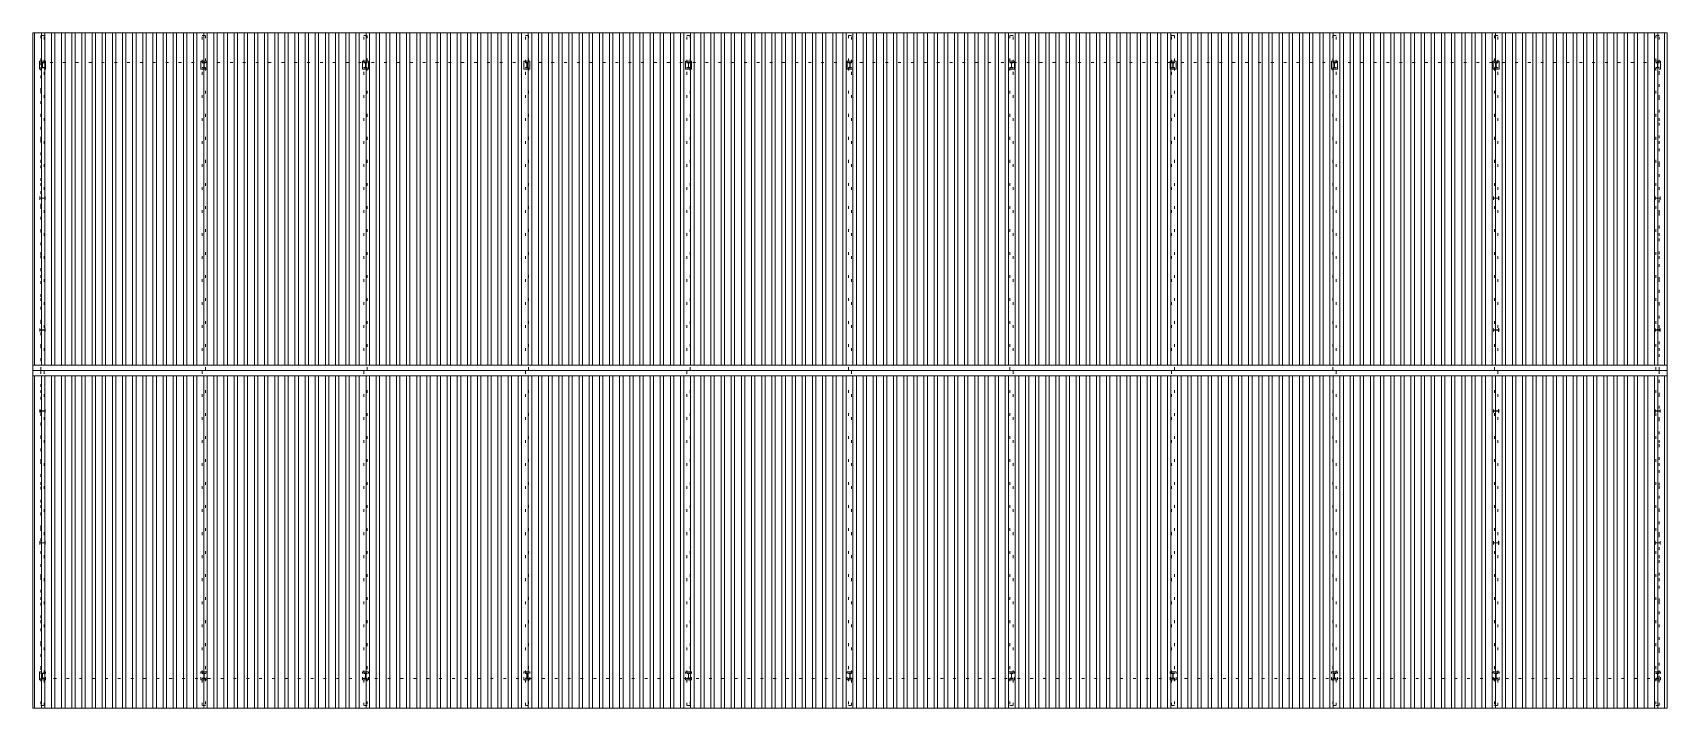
# Model space of a CAD drawing. Header units: inches. Extents: x 1286 to 7442, y -84 to 3420.
# Drawn here: x 2445.8 to 2506.2, y 223.1 to 248 of the extents above; entities that cross this region are included whole.
import ezdxf

# ---------------------------------------------------------------- set-up
doc = ezdxf.new("R2010")
doc.units = ezdxf.units.IN
doc.header["$LTSCALE"] = 3
doc.header["$MEASUREMENT"] = 0
doc.linetypes.add('DASHED', pattern=[0.75, 0.5, -0.25])
doc.linetypes.add('DOT', pattern=[0.25, 0, -0.25])
for name, color, linetype, lineweight in [('ARQ_AÇO', 4, 'Continuous', 5), ('ARQ_PROJEÇÃO', 8, 'DASHED', 5), ('ARQ_VISTA', 2, 'Continuous', 5)]:
    doc.layers.add(name, color=color, linetype=linetype, lineweight=lineweight)

msp = doc.modelspace()

# ---------------------------------------------------------------- hatches: boundary and pattern name
at = {"layer": 'ARQ_VISTA'}
h = msp.add_hatch(dxfattribs=at)
h.set_pattern_fill('ANSI32', color=256, angle=45)
h.paths.add_polyline_path([(2506.225, 235.334), (2445.805, 235.334), (2445.805, 223.059), (2506.225, 223.059)])
h.paths.add_polyline_path([(2506.225, 248.009), (2445.805, 248.009), (2445.805, 235.734), (2506.225, 235.734)])

# ---------------------------------------------------------------- linework, layer by layer
at = {"layer": 'ARQ_AÇO', "color": 8, "linetype": 'Continuous'}
for p, q in [((2446.225, 246.909), (2446.105, 246.909)), ((2446.105, 246.909), (2446.105, 246.899)), ((2446.105, 246.899), (2446.163, 246.899)), ((2446.163, 246.719), (2446.105, 246.719)), ((2446.105, 246.719), (2446.105, 246.709)), ((2446.105, 246.709), (2446.225, 246.709)), ((2446.163, 246.899), (2446.163, 246.719)), ((2446.168, 246.899), (2446.225, 246.899)), ((2446.168, 246.719), (2446.168, 246.899)), ((2446.225, 246.719), (2446.168, 246.719)), ((2446.225, 246.899), (2446.225, 246.909)), ((2446.225, 246.709), (2446.225, 246.719)), ((2452.195, 246.909), (2452.075, 246.909)), ((2452.075, 246.909), (2452.075, 246.899)), ((2452.075, 246.899), (2452.133, 246.899)), ((2452.133, 246.719), (2452.075, 246.719)), ((2452.075, 246.719), (2452.075, 246.709)), ((2452.075, 246.709), (2452.195, 246.709)), ((2452.133, 246.899), (2452.133, 246.719)), ((2452.138, 246.899), (2452.195, 246.899)), ((2452.138, 246.719), (2452.138, 246.899)), ((2452.195, 246.719), (2452.138, 246.719)), ((2452.195, 246.899), (2452.195, 246.909)), ((2452.195, 246.709), (2452.195, 246.719)), ((2458.165, 246.909), (2458.045, 246.909)), ((2458.045, 246.909), (2458.045, 246.899)), ((2458.045, 246.899), (2458.103, 246.899)), ((2458.103, 246.719), (2458.045, 246.719)), ((2458.045, 246.719), (2458.045, 246.709)), ((2458.045, 246.709), (2458.165, 246.709)), ((2458.103, 246.899), (2458.103, 246.719)), ((2458.108, 246.899), (2458.165, 246.899)), ((2458.108, 246.719), (2458.108, 246.899)), ((2458.165, 246.719), (2458.108, 246.719)), ((2458.165, 246.899), (2458.165, 246.909)), ((2458.165, 246.709), (2458.165, 246.719)), ((2464.135, 246.909), (2464.015, 246.909)), ((2464.015, 246.909), (2464.015, 246.899)), ((2464.015, 246.899), (2464.073, 246.899)), ((2464.073, 246.719), (2464.015, 246.719)), ((2464.015, 246.719), (2464.015, 246.709)), ((2464.015, 246.709), (2464.135, 246.709)), ((2464.073, 246.899), (2464.073, 246.719)), ((2464.078, 246.899), (2464.135, 246.899)), ((2464.078, 246.719), (2464.078, 246.899)), ((2464.135, 246.719), (2464.078, 246.719)), ((2464.135, 246.899), (2464.135, 246.909)), ((2464.135, 246.709), (2464.135, 246.719)), ((2470.105, 246.909), (2469.985, 246.909)), ((2469.985, 246.909), (2469.985, 246.899)), ((2469.985, 246.899), (2470.043, 246.899)), ((2470.043, 246.719), (2469.985, 246.719)), ((2469.985, 246.719), (2469.985, 246.709)), ((2469.985, 246.709), (2470.105, 246.709)), ((2470.043, 246.899), (2470.043, 246.719)), ((2470.048, 246.899), (2470.105, 246.899)), ((2470.048, 246.719), (2470.048, 246.899)), ((2470.105, 246.719), (2470.048, 246.719)), ((2470.105, 246.899), (2470.105, 246.909)), ((2470.105, 246.709), (2470.105, 246.719)), ((2476.075, 246.909), (2475.955, 246.909)), ((2475.955, 246.909), (2475.955, 246.899)), ((2475.955, 246.899), (2476.013, 246.899)), ((2476.013, 246.719), (2475.955, 246.719)), ((2475.955, 246.719), (2475.955, 246.709)), ((2475.955, 246.709), (2476.075, 246.709)), ((2476.013, 246.899), (2476.013, 246.719)), ((2476.018, 246.899), (2476.075, 246.899)), ((2476.018, 246.719), (2476.018, 246.899)), ((2476.075, 246.719), (2476.018, 246.719)), ((2476.075, 246.899), (2476.075, 246.909)), ((2476.075, 246.709), (2476.075, 246.719)), ((2482.045, 246.909), (2481.925, 246.909)), ((2481.925, 246.909), (2481.925, 246.899)), ((2481.925, 246.899), (2481.983, 246.899)), ((2481.983, 246.719), (2481.925, 246.719)), ((2481.925, 246.719), (2481.925, 246.709)), ((2481.925, 246.709), (2482.045, 246.709)), ((2481.983, 246.899), (2481.983, 246.719)), ((2481.988, 246.899), (2482.045, 246.899)), ((2481.988, 246.719), (2481.988, 246.899)), ((2482.045, 246.719), (2481.988, 246.719)), ((2482.045, 246.899), (2482.045, 246.909)), ((2482.045, 246.709), (2482.045, 246.719)), ((2488.015, 246.909), (2487.895, 246.909)), ((2487.895, 246.909), (2487.895, 246.899)), ((2487.895, 246.899), (2487.953, 246.899)), ((2487.953, 246.719), (2487.895, 246.719)), ((2487.895, 246.719), (2487.895, 246.709)), ((2487.895, 246.709), (2488.015, 246.709)), ((2487.953, 246.899), (2487.953, 246.719)), ((2487.958, 246.899), (2488.015, 246.899)), ((2487.958, 246.719), (2487.958, 246.899)), ((2488.015, 246.719), (2487.958, 246.719)), ((2488.015, 246.899), (2488.015, 246.909)), ((2488.015, 246.709), (2488.015, 246.719)), ((2493.985, 246.909), (2493.865, 246.909)), ((2493.865, 246.909), (2493.865, 246.899)), ((2493.865, 246.899), (2493.923, 246.899)), ((2493.923, 246.719), (2493.865, 246.719)), ((2493.865, 246.719), (2493.865, 246.709)), ((2493.865, 246.709), (2493.985, 246.709)), ((2493.923, 246.899), (2493.923, 246.719)), ((2493.928, 246.899), (2493.985, 246.899)), ((2493.928, 246.719), (2493.928, 246.899)), ((2493.985, 246.719), (2493.928, 246.719)), ((2493.985, 246.899), (2493.985, 246.909)), ((2493.985, 246.709), (2493.985, 246.719)), ((2499.955, 246.909), (2499.835, 246.909)), ((2499.835, 246.909), (2499.835, 246.899)), ((2499.835, 246.899), (2499.893, 246.899)), ((2499.893, 246.719), (2499.835, 246.719)), ((2499.835, 246.719), (2499.835, 246.709)), ((2499.835, 246.709), (2499.955, 246.709)), ((2499.893, 246.899), (2499.893, 246.719)), ((2499.898, 246.899), (2499.955, 246.899)), ((2499.898, 246.719), (2499.898, 246.899)), ((2499.955, 246.719), (2499.898, 246.719)), ((2499.955, 246.899), (2499.955, 246.909)), ((2499.955, 246.709), (2499.955, 246.719)), ((2505.925, 246.909), (2505.805, 246.909)), ((2505.805, 246.909), (2505.805, 246.899)), ((2505.805, 246.899), (2505.863, 246.899)), ((2505.863, 246.719), (2505.805, 246.719)), ((2505.805, 246.719), (2505.805, 246.709)), ((2505.805, 246.709), (2505.925, 246.709)), ((2505.863, 246.899), (2505.863, 246.719)), ((2505.868, 246.899), (2505.925, 246.899)), ((2505.868, 246.719), (2505.868, 246.899)), ((2505.925, 246.719), (2505.868, 246.719)), ((2505.925, 246.899), (2505.925, 246.909)), ((2505.925, 246.709), (2505.925, 246.719)), ((2446.075, 241.959), (2446.065, 241.959)), ((2446.065, 241.959), (2446.065, 241.839)), ((2446.075, 241.959), (2446.065, 241.959)), ((2446.065, 241.959), (2446.065, 241.839)), ((2446.065, 241.839), (2446.075, 241.839)), ((2446.065, 241.839), (2446.075, 241.839)), ((2446.075, 241.902), (2446.075, 241.959)), ((2446.075, 241.902), (2446.075, 241.959)), ((2446.255, 241.902), (2446.075, 241.902)), ((2446.255, 241.902), (2446.075, 241.902)), ((2446.075, 241.839), (2446.075, 241.897)), ((2446.075, 241.897), (2446.255, 241.897)), ((2446.075, 241.839), (2446.075, 241.897)), ((2446.075, 241.897), (2446.255, 241.897)), ((2446.265, 241.959), (2446.255, 241.959)), ((2446.255, 241.959), (2446.255, 241.902)), ((2446.265, 241.959), (2446.255, 241.959)), ((2446.255, 241.959), (2446.255, 241.902)), ((2446.255, 241.897), (2446.255, 241.839)), ((2446.255, 241.897), (2446.255, 241.839)), ((2446.255, 241.839), (2446.265, 241.839)), ((2446.255, 241.839), (2446.265, 241.839)), ((2446.265, 241.839), (2446.265, 241.959)), ((2446.265, 241.839), (2446.265, 241.959)), ((2499.795, 241.839), (2499.795, 241.959)), ((2499.795, 241.959), (2499.805, 241.959)), ((2499.805, 241.839), (2499.795, 241.839)), ((2499.805, 241.959), (2499.805, 241.902)), ((2499.805, 241.902), (2499.985, 241.902)), ((2499.805, 241.897), (2499.805, 241.839)), ((2499.985, 241.897), (2499.805, 241.897)), ((2499.985, 241.902), (2499.985, 241.959)), ((2499.985, 241.959), (2499.995, 241.959)), ((2499.985, 241.839), (2499.985, 241.897)), ((2499.995, 241.839), (2499.985, 241.839)), ((2499.995, 241.959), (2499.995, 241.839)), ((2505.765, 241.839), (2505.765, 241.959)), ((2505.765, 241.959), (2505.775, 241.959)), ((2505.775, 241.839), (2505.765, 241.839)), ((2505.775, 241.959), (2505.775, 241.902)), ((2505.775, 241.902), (2505.955, 241.902)), ((2505.775, 241.897), (2505.775, 241.839)), ((2505.955, 241.897), (2505.775, 241.897)), ((2505.955, 241.902), (2505.955, 241.959)), ((2505.955, 241.959), (2505.965, 241.959)), ((2505.955, 241.839), (2505.955, 241.897)), ((2505.965, 241.839), (2505.955, 241.839)), ((2505.965, 241.959), (2505.965, 241.839)), ((2446.075, 237.089), (2446.065, 237.089)), ((2446.065, 237.089), (2446.065, 236.969)), ((2446.065, 236.969), (2446.075, 236.969)), ((2446.075, 237.032), (2446.075, 237.089)), ((2446.255, 237.032), (2446.075, 237.032)), ((2446.075, 236.969), (2446.075, 237.027)), ((2446.075, 237.027), (2446.255, 237.027)), ((2446.265, 237.089), (2446.255, 237.089)), ((2446.255, 237.089), (2446.255, 237.032)), ((2446.255, 237.027), (2446.255, 236.969)), ((2446.255, 236.969), (2446.265, 236.969)), ((2446.265, 236.969), (2446.265, 237.089)), ((2499.795, 236.969), (2499.795, 237.089)), ((2499.795, 237.089), (2499.805, 237.089)), ((2499.805, 236.969), (2499.795, 236.969)), ((2499.805, 237.089), (2499.805, 237.032)), ((2499.805, 237.032), (2499.985, 237.032)), ((2499.805, 237.027), (2499.805, 236.969)), ((2499.985, 237.027), (2499.805, 237.027)), ((2499.985, 237.032), (2499.985, 237.089)), ((2499.985, 237.089), (2499.995, 237.089)), ((2499.985, 236.969), (2499.985, 237.027)), ((2499.995, 236.969), (2499.985, 236.969)), ((2499.995, 237.089), (2499.995, 236.969)), ((2505.765, 236.969), (2505.765, 237.089)), ((2505.765, 237.089), (2505.775, 237.089)), ((2505.775, 236.969), (2505.765, 236.969)), ((2505.775, 237.089), (2505.775, 237.032)), ((2505.775, 237.032), (2505.955, 237.032)), ((2505.775, 237.027), (2505.775, 236.969)), ((2505.955, 237.027), (2505.775, 237.027)), ((2505.955, 237.032), (2505.955, 237.089)), ((2505.955, 237.089), (2505.965, 237.089)), ((2505.955, 236.969), (2505.955, 237.027)), ((2505.965, 236.969), (2505.955, 236.969)), ((2505.965, 237.089), (2505.965, 236.969)), ((2446.075, 234.099), (2446.065, 234.099)), ((2446.065, 234.099), (2446.065, 233.979)), ((2446.065, 233.979), (2446.075, 233.979)), ((2446.075, 234.042), (2446.075, 234.099)), ((2446.255, 234.042), (2446.075, 234.042)), ((2446.075, 233.979), (2446.075, 234.037)), ((2446.075, 234.037), (2446.255, 234.037)), ((2446.265, 234.099), (2446.255, 234.099)), ((2446.255, 234.099), (2446.255, 234.042)), ((2446.255, 234.037), (2446.255, 233.979)), ((2446.255, 233.979), (2446.265, 233.979)), ((2446.265, 233.979), (2446.265, 234.099)), ((2499.795, 233.979), (2499.795, 234.099)), ((2499.795, 234.099), (2499.805, 234.099)), ((2499.805, 233.979), (2499.795, 233.979)), ((2499.805, 234.099), (2499.805, 234.042)), ((2499.805, 234.042), (2499.985, 234.042)), ((2499.805, 234.037), (2499.805, 233.979)), ((2499.985, 234.037), (2499.805, 234.037)), ((2499.985, 234.042), (2499.985, 234.099)), ((2499.985, 234.099), (2499.995, 234.099)), ((2499.985, 233.979), (2499.985, 234.037)), ((2499.995, 233.979), (2499.985, 233.979)), ((2499.995, 234.099), (2499.995, 233.979)), ((2505.765, 233.979), (2505.765, 234.099)), ((2505.765, 234.099), (2505.775, 234.099)), ((2505.775, 233.979), (2505.765, 233.979)), ((2505.775, 234.099), (2505.775, 234.042)), ((2505.775, 234.042), (2505.955, 234.042)), ((2505.775, 234.037), (2505.775, 233.979)), ((2505.955, 234.037), (2505.775, 234.037)), ((2505.955, 234.042), (2505.955, 234.099)), ((2505.955, 234.099), (2505.965, 234.099)), ((2505.955, 233.979), (2505.955, 234.037)), ((2505.965, 233.979), (2505.955, 233.979)), ((2505.965, 234.099), (2505.965, 233.979)), ((2446.075, 229.229), (2446.065, 229.229)), ((2446.065, 229.229), (2446.065, 229.109)), ((2446.065, 229.109), (2446.075, 229.109)), ((2446.075, 229.172), (2446.075, 229.229)), ((2446.255, 229.172), (2446.075, 229.172)), ((2446.075, 229.109), (2446.075, 229.167)), ((2446.075, 229.167), (2446.255, 229.167)), ((2446.265, 229.229), (2446.255, 229.229)), ((2446.255, 229.229), (2446.255, 229.172)), ((2446.255, 229.167), (2446.255, 229.109)), ((2446.255, 229.109), (2446.265, 229.109)), ((2446.265, 229.109), (2446.265, 229.229)), ((2499.795, 229.109), (2499.795, 229.229)), ((2499.795, 229.229), (2499.805, 229.229)), ((2499.805, 229.109), (2499.795, 229.109)), ((2499.805, 229.229), (2499.805, 229.172)), ((2499.805, 229.172), (2499.985, 229.172)), ((2499.805, 229.167), (2499.805, 229.109)), ((2499.985, 229.167), (2499.805, 229.167)), ((2499.985, 229.172), (2499.985, 229.229)), ((2499.985, 229.229), (2499.995, 229.229)), ((2499.985, 229.109), (2499.985, 229.167)), ((2499.995, 229.109), (2499.985, 229.109)), ((2499.995, 229.229), (2499.995, 229.109)), ((2505.765, 229.109), (2505.765, 229.229)), ((2505.765, 229.229), (2505.775, 229.229)), ((2505.775, 229.109), (2505.765, 229.109)), ((2505.775, 229.229), (2505.775, 229.172)), ((2505.775, 229.172), (2505.955, 229.172)), ((2505.775, 229.167), (2505.775, 229.109)), ((2505.955, 229.167), (2505.775, 229.167)), ((2505.955, 229.172), (2505.955, 229.229)), ((2505.955, 229.229), (2505.965, 229.229)), ((2505.955, 229.109), (2505.955, 229.167)), ((2505.965, 229.109), (2505.955, 229.109)), ((2505.965, 229.229), (2505.965, 229.109)), ((2446.225, 224.359), (2446.105, 224.359)), ((2446.105, 224.359), (2446.105, 224.349)), ((2446.105, 224.349), (2446.163, 224.349)), ((2446.163, 224.169), (2446.105, 224.169)), ((2446.105, 224.169), (2446.105, 224.159)), ((2446.105, 224.159), (2446.225, 224.159)), ((2446.163, 224.349), (2446.163, 224.169)), ((2446.168, 224.349), (2446.225, 224.349)), ((2446.168, 224.169), (2446.168, 224.349)), ((2446.225, 224.169), (2446.168, 224.169)), ((2446.225, 224.349), (2446.225, 224.359)), ((2446.225, 224.159), (2446.225, 224.169)), ((2452.195, 224.359), (2452.075, 224.359)), ((2452.075, 224.359), (2452.075, 224.349)), ((2452.075, 224.349), (2452.133, 224.349)), ((2452.133, 224.169), (2452.075, 224.169)), ((2452.075, 224.169), (2452.075, 224.159)), ((2452.075, 224.159), (2452.195, 224.159)), ((2452.133, 224.349), (2452.133, 224.169)), ((2452.138, 224.349), (2452.195, 224.349)), ((2452.138, 224.169), (2452.138, 224.349)), ((2452.195, 224.169), (2452.138, 224.169)), ((2452.195, 224.349), (2452.195, 224.359)), ((2452.195, 224.159), (2452.195, 224.169)), ((2458.165, 224.359), (2458.045, 224.359)), ((2458.045, 224.359), (2458.045, 224.349)), ((2458.045, 224.349), (2458.103, 224.349)), ((2458.103, 224.169), (2458.045, 224.169)), ((2458.045, 224.169), (2458.045, 224.159)), ((2458.045, 224.159), (2458.165, 224.159)), ((2458.103, 224.349), (2458.103, 224.169)), ((2458.108, 224.349), (2458.165, 224.349)), ((2458.108, 224.169), (2458.108, 224.349)), ((2458.165, 224.169), (2458.108, 224.169)), ((2458.165, 224.349), (2458.165, 224.359)), ((2458.165, 224.159), (2458.165, 224.169)), ((2464.135, 224.359), (2464.015, 224.359)), ((2464.015, 224.359), (2464.015, 224.349)), ((2464.015, 224.349), (2464.073, 224.349)), ((2464.073, 224.169), (2464.015, 224.169)), ((2464.015, 224.169), (2464.015, 224.159)), ((2464.015, 224.159), (2464.135, 224.159)), ((2464.073, 224.349), (2464.073, 224.169)), ((2464.078, 224.349), (2464.135, 224.349)), ((2464.078, 224.169), (2464.078, 224.349)), ((2464.135, 224.169), (2464.078, 224.169)), ((2464.135, 224.349), (2464.135, 224.359)), ((2464.135, 224.159), (2464.135, 224.169)), ((2470.105, 224.359), (2469.985, 224.359)), ((2469.985, 224.359), (2469.985, 224.349)), ((2469.985, 224.349), (2470.043, 224.349)), ((2470.043, 224.169), (2469.985, 224.169)), ((2469.985, 224.169), (2469.985, 224.159)), ((2469.985, 224.159), (2470.105, 224.159)), ((2470.043, 224.349), (2470.043, 224.169)), ((2470.048, 224.349), (2470.105, 224.349)), ((2470.048, 224.169), (2470.048, 224.349)), ((2470.105, 224.169), (2470.048, 224.169)), ((2470.105, 224.349), (2470.105, 224.359)), ((2470.105, 224.159), (2470.105, 224.169)), ((2476.075, 224.359), (2475.955, 224.359)), ((2475.955, 224.359), (2475.955, 224.349)), ((2475.955, 224.349), (2476.013, 224.349)), ((2476.013, 224.169), (2475.955, 224.169)), ((2475.955, 224.169), (2475.955, 224.159)), ((2475.955, 224.159), (2476.075, 224.159)), ((2476.013, 224.349), (2476.013, 224.169)), ((2476.018, 224.349), (2476.075, 224.349)), ((2476.018, 224.169), (2476.018, 224.349)), ((2476.075, 224.169), (2476.018, 224.169)), ((2476.075, 224.349), (2476.075, 224.359)), ((2476.075, 224.159), (2476.075, 224.169)), ((2482.045, 224.359), (2481.925, 224.359)), ((2481.925, 224.359), (2481.925, 224.349)), ((2481.925, 224.349), (2481.983, 224.349)), ((2481.983, 224.169), (2481.925, 224.169)), ((2481.925, 224.169), (2481.925, 224.159)), ((2481.925, 224.159), (2482.045, 224.159)), ((2481.983, 224.349), (2481.983, 224.169)), ((2481.988, 224.349), (2482.045, 224.349)), ((2481.988, 224.169), (2481.988, 224.349)), ((2482.045, 224.169), (2481.988, 224.169)), ((2482.045, 224.349), (2482.045, 224.359)), ((2482.045, 224.159), (2482.045, 224.169)), ((2488.015, 224.359), (2487.895, 224.359)), ((2487.895, 224.359), (2487.895, 224.349)), ((2487.895, 224.349), (2487.953, 224.349)), ((2487.953, 224.169), (2487.895, 224.169)), ((2487.895, 224.169), (2487.895, 224.159)), ((2487.895, 224.159), (2488.015, 224.159)), ((2487.953, 224.349), (2487.953, 224.169)), ((2487.958, 224.349), (2488.015, 224.349)), ((2487.958, 224.169), (2487.958, 224.349)), ((2488.015, 224.169), (2487.958, 224.169)), ((2488.015, 224.349), (2488.015, 224.359)), ((2488.015, 224.159), (2488.015, 224.169)), ((2493.985, 224.359), (2493.865, 224.359)), ((2493.865, 224.359), (2493.865, 224.349)), ((2493.865, 224.349), (2493.923, 224.349)), ((2493.923, 224.169), (2493.865, 224.169)), ((2493.865, 224.169), (2493.865, 224.159)), ((2493.865, 224.159), (2493.985, 224.159)), ((2493.923, 224.349), (2493.923, 224.169)), ((2493.928, 224.349), (2493.985, 224.349)), ((2493.928, 224.169), (2493.928, 224.349)), ((2493.985, 224.169), (2493.928, 224.169)), ((2493.985, 224.349), (2493.985, 224.359)), ((2493.985, 224.159), (2493.985, 224.169)), ((2499.955, 224.359), (2499.835, 224.359)), ((2499.835, 224.359), (2499.835, 224.349)), ((2499.835, 224.349), (2499.893, 224.349)), ((2499.893, 224.169), (2499.835, 224.169)), ((2499.835, 224.169), (2499.835, 224.159)), ((2499.835, 224.159), (2499.955, 224.159)), ((2499.893, 224.349), (2499.893, 224.169)), ((2499.898, 224.349), (2499.955, 224.349)), ((2499.898, 224.169), (2499.898, 224.349)), ((2499.955, 224.169), (2499.898, 224.169)), ((2499.955, 224.349), (2499.955, 224.359)), ((2499.955, 224.159), (2499.955, 224.169)), ((2505.925, 224.359), (2505.805, 224.359)), ((2505.805, 224.359), (2505.805, 224.349)), ((2505.805, 224.349), (2505.863, 224.349)), ((2505.863, 224.169), (2505.805, 224.169)), ((2505.805, 224.169), (2505.805, 224.159)), ((2505.805, 224.159), (2505.925, 224.159)), ((2505.863, 224.349), (2505.863, 224.169)), ((2505.868, 224.349), (2505.925, 224.349)), ((2505.868, 224.169), (2505.868, 224.349)), ((2505.925, 224.169), (2505.868, 224.169)), ((2505.925, 224.349), (2505.925, 224.359)), ((2505.925, 224.159), (2505.925, 224.169))]:
    msp.add_line(p, q, dxfattribs=at)
at = {"layer": 'ARQ_PROJEÇÃO', "linetype": 'DOT'}
for p, q in [((2446.225, 247.909), (2446.105, 247.909)), ((2446.105, 247.909), (2446.105, 246.909)), ((2446.225, 246.909), (2446.225, 247.909)), ((2446.105, 246.909), (2446.225, 246.909)), ((2446.225, 246.709), (2446.105, 246.709)), ((2446.105, 246.709), (2446.105, 224.359)), ((2446.225, 224.359), (2446.225, 246.709)), ((2505.805, 246.709), (2505.805, 224.359)), ((2505.925, 224.359), (2505.925, 246.709)), ((2446.105, 224.359), (2446.225, 224.359)), ((2446.225, 224.159), (2446.105, 224.159)), ((2446.105, 224.159), (2446.105, 223.159)), ((2446.225, 223.159), (2446.225, 224.159)), ((2446.105, 223.159), (2446.225, 223.159))]:
    msp.add_line(p, q, dxfattribs=at)
at = {"layer": 'ARQ_PROJEÇÃO', "color": 8, "linetype": 'DOT'}
for p, q in [((2505.925, 247.909), (2505.805, 247.909)), ((2505.805, 247.909), (2505.805, 246.909)), ((2505.925, 246.909), (2505.925, 247.909)), ((2505.805, 224.159), (2505.805, 223.159)), ((2505.925, 223.159), (2505.925, 224.159)), ((2505.805, 223.159), (2505.925, 223.159))]:
    msp.add_line(p, q, dxfattribs=at)
at = {"layer": 'ARQ_PROJEÇÃO', "color": 8, "linetype": 'Continuous'}
for p, q in [((2446.275, 246.959), (2446.055, 246.959)), ((2446.055, 246.959), (2446.055, 246.659)), ((2446.055, 246.659), (2446.105, 246.659)), ((2446.225, 246.659), (2446.275, 246.659)), ((2446.275, 246.659), (2446.275, 246.959)), ((2452.025, 246.659), (2452.025, 246.959)), ((2452.025, 246.959), (2452.245, 246.959)), ((2452.245, 246.659), (2452.025, 246.659)), ((2452.245, 246.959), (2452.245, 246.659)), ((2457.995, 246.659), (2457.995, 246.959)), ((2457.995, 246.959), (2458.215, 246.959)), ((2458.215, 246.659), (2457.995, 246.659)), ((2458.215, 246.959), (2458.215, 246.659)), ((2463.965, 246.659), (2463.965, 246.959)), ((2463.965, 246.959), (2464.185, 246.959)), ((2464.185, 246.659), (2463.965, 246.659)), ((2464.185, 246.959), (2464.185, 246.659)), ((2469.935, 246.659), (2469.935, 246.959)), ((2469.935, 246.959), (2470.155, 246.959)), ((2470.155, 246.659), (2469.935, 246.659)), ((2470.155, 246.959), (2470.155, 246.659)), ((2475.905, 246.659), (2475.905, 246.959)), ((2475.905, 246.959), (2476.125, 246.959)), ((2476.125, 246.659), (2475.905, 246.659)), ((2476.125, 246.959), (2476.125, 246.659)), ((2481.875, 246.659), (2481.875, 246.959)), ((2481.875, 246.959), (2482.095, 246.959)), ((2482.095, 246.659), (2481.875, 246.659)), ((2482.095, 246.959), (2482.095, 246.659)), ((2487.845, 246.659), (2487.845, 246.959)), ((2487.845, 246.959), (2488.065, 246.959)), ((2488.065, 246.659), (2487.845, 246.659)), ((2488.065, 246.959), (2488.065, 246.659)), ((2493.815, 246.659), (2493.815, 246.959)), ((2493.815, 246.959), (2494.035, 246.959)), ((2494.035, 246.659), (2493.815, 246.659)), ((2494.035, 246.959), (2494.035, 246.659)), ((2499.785, 246.659), (2499.785, 246.959)), ((2499.785, 246.959), (2500.005, 246.959)), ((2500.005, 246.659), (2499.785, 246.659)), ((2500.005, 246.959), (2500.005, 246.659)), ((2505.975, 246.959), (2505.755, 246.959)), ((2505.755, 246.959), (2505.755, 246.659)), ((2505.755, 246.659), (2505.805, 246.659)), ((2505.805, 246.909), (2505.925, 246.909)), ((2505.925, 246.709), (2505.805, 246.709)), ((2505.925, 246.659), (2505.975, 246.659)), ((2505.975, 246.659), (2505.975, 246.959)), ((2446.055, 224.109), (2446.055, 224.409)), ((2446.055, 224.409), (2446.105, 224.409)), ((2446.225, 224.409), (2446.275, 224.409)), ((2446.275, 224.409), (2446.275, 224.349)), ((2446.275, 224.209), (2446.275, 224.109)), ((2452.025, 224.349), (2452.025, 224.409)), ((2452.025, 224.409), (2452.245, 224.409)), ((2452.025, 224.109), (2452.025, 224.209)), ((2452.245, 224.409), (2452.245, 224.349)), ((2452.245, 224.209), (2452.245, 224.109)), ((2457.995, 224.349), (2457.995, 224.409)), ((2457.995, 224.409), (2458.215, 224.409)), ((2457.995, 224.109), (2457.995, 224.209)), ((2458.215, 224.409), (2458.215, 224.349)), ((2458.215, 224.209), (2458.215, 224.109)), ((2463.965, 224.349), (2463.965, 224.409)), ((2463.965, 224.409), (2464.185, 224.409)), ((2463.965, 224.109), (2463.965, 224.209)), ((2464.185, 224.409), (2464.185, 224.349)), ((2464.185, 224.209), (2464.185, 224.109)), ((2469.935, 224.349), (2469.935, 224.409)), ((2469.935, 224.409), (2470.155, 224.409)), ((2469.935, 224.109), (2469.935, 224.209)), ((2470.155, 224.409), (2470.155, 224.349)), ((2470.155, 224.209), (2470.155, 224.109)), ((2475.905, 224.349), (2475.905, 224.409)), ((2475.905, 224.409), (2476.125, 224.409)), ((2475.905, 224.109), (2475.905, 224.209)), ((2476.125, 224.409), (2476.125, 224.349)), ((2476.125, 224.209), (2476.125, 224.109)), ((2481.875, 224.349), (2481.875, 224.409)), ((2481.875, 224.409), (2482.095, 224.409)), ((2481.875, 224.109), (2481.875, 224.209)), ((2482.095, 224.409), (2482.095, 224.349)), ((2482.095, 224.209), (2482.095, 224.109)), ((2487.845, 224.349), (2487.845, 224.409)), ((2487.845, 224.409), (2488.065, 224.409)), ((2487.845, 224.109), (2487.845, 224.209)), ((2488.065, 224.409), (2488.065, 224.349)), ((2488.065, 224.209), (2488.065, 224.109)), ((2493.815, 224.349), (2493.815, 224.409)), ((2493.815, 224.409), (2494.035, 224.409)), ((2493.815, 224.109), (2493.815, 224.209)), ((2494.035, 224.409), (2494.035, 224.349)), ((2494.035, 224.209), (2494.035, 224.109)), ((2499.785, 224.349), (2499.785, 224.409)), ((2499.785, 224.409), (2500.005, 224.409)), ((2499.785, 224.109), (2499.785, 224.209)), ((2500.005, 224.409), (2500.005, 224.349)), ((2500.005, 224.209), (2500.005, 224.109)), ((2505.755, 224.349), (2505.755, 224.409)), ((2505.755, 224.409), (2505.975, 224.409)), ((2505.755, 224.109), (2505.755, 224.209)), ((2505.805, 224.359), (2505.925, 224.359)), ((2505.925, 224.159), (2505.805, 224.159)), ((2505.975, 224.409), (2505.975, 224.349)), ((2505.975, 224.209), (2505.975, 224.109)), ((2446.275, 224.109), (2446.055, 224.109)), ((2452.245, 224.109), (2452.025, 224.109)), ((2458.215, 224.109), (2457.995, 224.109)), ((2464.185, 224.109), (2463.965, 224.109)), ((2470.155, 224.109), (2469.935, 224.109)), ((2476.125, 224.109), (2475.905, 224.109)), ((2482.095, 224.109), (2481.875, 224.109)), ((2488.065, 224.109), (2487.845, 224.109)), ((2494.035, 224.109), (2493.815, 224.109)), ((2500.005, 224.109), (2499.785, 224.109)), ((2505.975, 224.109), (2505.755, 224.109))]:
    msp.add_line(p, q, dxfattribs=at)
at = {"layer": 'ARQ_PROJEÇÃO', "linetype": 'DOT'}
for points in [[(2452.195, 246.909), (2452.075, 246.909), (2452.075, 247.909), (2452.195, 247.909)], [(2458.165, 246.909), (2458.045, 246.909), (2458.045, 247.909), (2458.165, 247.909)], [(2464.135, 246.909), (2464.015, 246.909), (2464.015, 247.909), (2464.135, 247.909)], [(2470.105, 246.909), (2469.985, 246.909), (2469.985, 247.909), (2470.105, 247.909)], [(2475.955, 246.909), (2476.075, 246.909), (2476.075, 247.909), (2475.955, 247.909)], [(2481.925, 246.909), (2482.045, 246.909), (2482.045, 247.909), (2481.925, 247.909)], [(2488.015, 246.909), (2487.895, 246.909), (2487.895, 247.909), (2488.015, 247.909)], [(2493.865, 246.909), (2493.985, 246.909), (2493.985, 247.909), (2493.865, 247.909)], [(2499.835, 246.909), (2499.955, 246.909), (2499.955, 247.909), (2499.835, 247.909)], [(2452.075, 246.709), (2452.195, 246.709), (2452.195, 224.359), (2452.075, 224.359)], [(2458.045, 246.709), (2458.165, 246.709), (2458.165, 224.359), (2458.045, 224.359)], [(2464.015, 246.709), (2464.135, 246.709), (2464.135, 224.359), (2464.015, 224.359)], [(2469.985, 246.709), (2470.105, 246.709), (2470.105, 224.359), (2469.985, 224.359)], [(2476.075, 246.709), (2475.955, 246.709), (2475.955, 224.359), (2476.075, 224.359)], [(2482.045, 246.709), (2481.925, 246.709), (2481.925, 224.359), (2482.045, 224.359)], [(2487.895, 246.709), (2488.015, 246.709), (2488.015, 224.359), (2487.895, 224.359)], [(2493.985, 246.709), (2493.865, 246.709), (2493.865, 224.359), (2493.985, 224.359)], [(2499.955, 246.709), (2499.835, 246.709), (2499.835, 224.359), (2499.955, 224.359)], [(2452.195, 223.159), (2452.075, 223.159), (2452.075, 224.159), (2452.195, 224.159)], [(2458.165, 223.159), (2458.045, 223.159), (2458.045, 224.159), (2458.165, 224.159)], [(2464.135, 223.159), (2464.015, 223.159), (2464.015, 224.159), (2464.135, 224.159)], [(2470.105, 223.159), (2469.985, 223.159), (2469.985, 224.159), (2470.105, 224.159)], [(2475.955, 223.159), (2476.075, 223.159), (2476.075, 224.159), (2475.955, 224.159)], [(2481.925, 223.159), (2482.045, 223.159), (2482.045, 224.159), (2481.925, 224.159)], [(2488.015, 223.159), (2487.895, 223.159), (2487.895, 224.159), (2488.015, 224.159)], [(2493.865, 223.159), (2493.985, 223.159), (2493.985, 224.159), (2493.865, 224.159)], [(2499.835, 223.159), (2499.955, 223.159), (2499.955, 224.159), (2499.835, 224.159)]]:
    msp.add_lwpolyline(points, close=True, dxfattribs=at)
at = {"layer": 'ARQ_PROJEÇÃO', "color": 4, "linetype": 'DOT', "ltscale": 0.5}
msp.add_lwpolyline([(2505.925, 246.909), (2446.105, 246.909), (2446.105, 224.159), (2505.925, 224.159)], close=True, dxfattribs=at)
at = {"layer": 'ARQ_VISTA'}
msp.add_lwpolyline([(2506.225, 248.009), (2445.805, 248.009), (2445.805, 223.059), (2506.225, 223.059)], close=True, dxfattribs=at)
for points in [[(2506.225, 235.734), (2445.805, 235.734)], [(2506.225, 235.534), (2445.805, 235.534)], [(2506.225, 235.334), (2445.805, 235.334)]]:
    msp.add_lwpolyline(points, dxfattribs=at)

doc.saveas('drawing.dxf')
